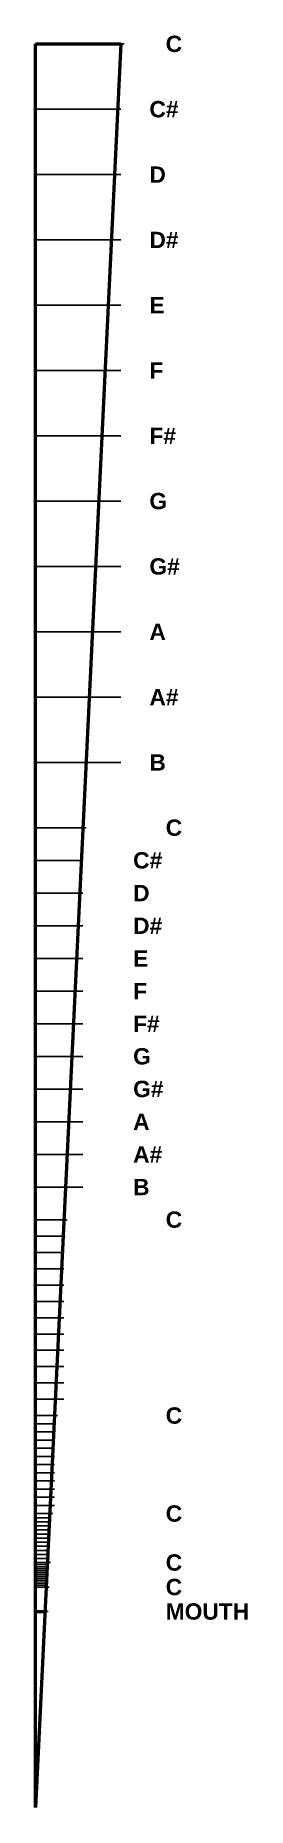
# Model space of a CAD drawing. Header units: inches. Extents: x 0 to 6.5, y 0 to 54.3.
import ezdxf

# ---------------------------------------------------------------- set-up
doc = ezdxf.new("R2010")
doc.units = ezdxf.units.IN
doc.header["$MEASUREMENT"] = 0
doc.linetypes.add('DOT', pattern=[6.35, 0, -6.35])
doc.layers.add('helper text', color=18, linetype='DOT', lineweight=25, true_color=0x000000)
doc.layers.add('outline', color=18, linetype='Continuous', lineweight=50, true_color=0x000000)
doc.layers.add('notes', color=96, linetype='Continuous', true_color=0x008000)
doc.layers.add('octaves', color=3, linetype='Continuous', lineweight=25)
doc.styles.add('textstyle3', font='arialbd.ttf')

msp = doc.modelspace()

# ---------------------------------------------------------------- linework, layer by layer
at = {"layer": 'helper text'}
for p, q in [((2.625, 54), (4, 54)), ((1.457, 30), (4, 30)), ((0.873, 18), (4, 18)), ((0.582, 12), (4, 12)), ((0.436, 9), (4, 9)), ((0.364, 7.5), (4, 7.5)), ((0.327, 6.75), (4, 6.75)), ((0.291, 6), (4, 6))]:
    msp.add_line(p, q, dxfattribs=at)
at = {"layer": 'notes'}
for p, q in [((0, 52), (2.625, 52)), ((0, 50), (2.625, 50)), ((0, 48), (2.625, 48)), ((0, 46), (2.625, 46)), ((0, 44), (2.625, 44)), ((0, 42), (2.625, 42)), ((0, 40), (2.625, 40)), ((0, 38), (2.625, 38)), ((0, 36), (2.625, 36)), ((0, 34), (2.625, 34)), ((0, 32), (2.625, 32)), ((0, 29), (1.457, 29)), ((0, 28), (1.457, 28)), ((0, 27), (1.457, 27)), ((0, 26), (1.457, 26)), ((0, 25), (1.457, 25)), ((0, 24), (1.457, 24)), ((0, 23), (1.457, 23)), ((0, 22), (1.457, 22)), ((0, 21), (1.457, 21)), ((0, 20), (1.457, 20)), ((0, 19), (1.457, 19)), ((0, 17.5), (0.873, 17.5)), ((0, 17), (0.873, 17)), ((0, 16.5), (0.873, 16.5)), ((0, 16), (0.873, 16)), ((0, 15.5), (0.873, 15.5)), ((0, 15), (0.873, 15)), ((0, 14.5), (0.873, 14.5)), ((0, 14), (0.873, 14)), ((0, 13.5), (0.873, 13.5)), ((0, 13), (0.873, 13)), ((0, 12.5), (0.873, 12.5)), ((0, 11.75), (0.582, 11.75)), ((0, 11.5), (0.582, 11.5)), ((0, 11.25), (0.582, 11.25)), ((0, 11), (0.582, 11)), ((0, 10.75), (0.582, 10.75)), ((0, 10.5), (0.582, 10.5)), ((0, 10.25), (0.582, 10.25)), ((0, 10), (0.582, 10)), ((0, 9.75), (0.582, 9.75)), ((0, 9.5), (0.582, 9.5)), ((0, 9.25), (0.582, 9.25)), ((0, 8.875), (0.436, 8.875)), ((0, 8.75), (0.436, 8.75)), ((0, 8.625), (0.436, 8.625)), ((0, 8.5), (0.436, 8.5)), ((0, 8.375), (0.436, 8.375)), ((0, 8.25), (0.436, 8.25)), ((0, 8.125), (0.436, 8.125)), ((0, 8), (0.436, 8)), ((0, 7.875), (0.436, 7.875)), ((0, 7.75), (0.436, 7.75)), ((0, 7.625), (0.436, 7.625)), ((0, 7.438), (0.364, 7.438)), ((0, 7.375), (0.364, 7.375)), ((0, 7.312), (0.364, 7.312)), ((0, 7.25), (0.364, 7.25)), ((0, 7.188), (0.364, 7.188)), ((0, 7.125), (0.364, 7.125)), ((0, 7.062), (0.364, 7.062)), ((0, 7), (0.364, 7)), ((0, 6.938), (0.364, 6.938)), ((0, 6.875), (0.364, 6.875)), ((0, 6.812), (0.364, 6.812))]:
    msp.add_line(p, q, dxfattribs=at)
at = {"layer": 'octaves'}
for p, q in [((0, 30), (1.457, 30)), ((0, 18), (0.873, 18)), ((0, 18), (0, 18)), ((0, 18), (0, 18)), ((0, 18), (0.628, 18)), ((0, 12), (0.582, 12)), ((0, 9), (0.436, 9)), ((0, 7.5), (0.364, 7.5)), ((0, 6.75), (0.327, 6.75))]:
    msp.add_line(p, q, dxfattribs=at)
at = {"layer": 'outline'}
for p, q in [((0, 54), (2.625, 54)), ((2.625, 54), (0, 0)), ((0, 0), (0, 54)), ((0, 6), (0.291, 6))]:
    msp.add_line(p, q, dxfattribs=at)

# ---------------------------------------------------------------- texts
at = {"layer": 'helper text', "char_height": 0.5, "attachment_point": 4, "line_spacing_factor": 4, "style": 'textstyle3'}
for s, insert in [('C', (4, 54)), ('C#', (3.5, 52)), ('D', (3.5, 50)), ('D#', (3.5, 48)), ('E', (3.5, 46)), ('F', (3.5, 44)), ('F#', (3.5, 42)), ('G', (3.5, 40)), ('G#', (3.5, 38)), ('A', (3.5, 36)), ('A#', (3.5, 34)), ('B', (3.5, 32)), ('C', (4, 30)), ('C#', (3, 29)), ('D', (3, 28)), ('D#', (3, 27)), ('E', (3, 26)), ('F', (3, 25)), ('F#', (3, 24)), ('G', (3, 23)), ('G#', (3, 22)), ('A', (3, 21)), ('A#', (3, 20)), ('B', (3, 19)), ('C', (4, 18)), ('C', (4, 12)), ('C', (4, 9)), ('C', (4, 7.5)), ('C', (4, 6.75)), ('MOUTH', (4, 6))]:
    msp.add_mtext(s, dxfattribs=dict(at, insert=insert))

doc.saveas('drawing.dxf')
